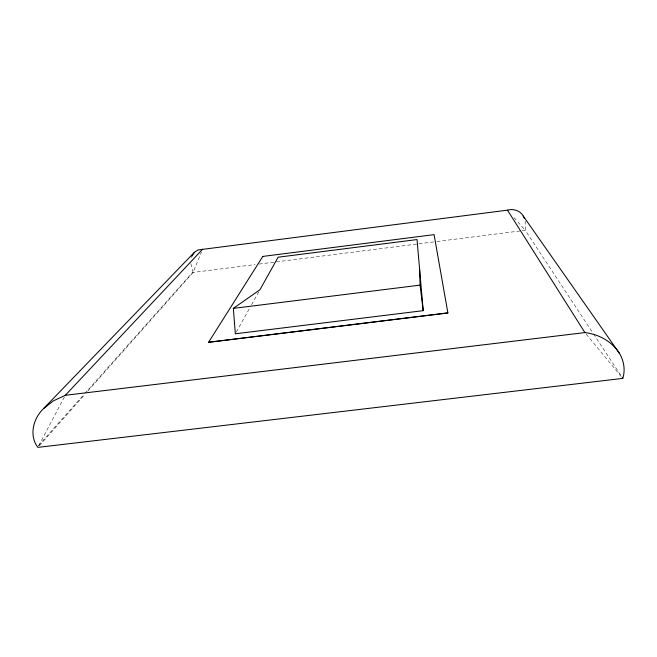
<?xml version="1.0" encoding="UTF-8"?>
<svg xmlns="http://www.w3.org/2000/svg" width="657" height="657" viewBox="0 0 657 657"><rect width="100%" height="100%" fill="white"/><g stroke="black" fill="none" stroke-linecap="round" stroke-linejoin="round"><path stroke-width="0.49" stroke-dasharray="3.29 2.46" d="M191.466 257.651L191.943 256.099M87.71 391.211L193.109 272.425L201.518 251.976M38.804 445.586L64.345 397.107M236.331 332.015L249.611 308.248M251.574 304.725L258.948 291.519M39.428 445.618L84.983 394.274M38.344 445.75L84.039 394.389M84.72 393.625L192.485 272.507L255.064 264.574M259.129 264.057L275.382 261.995M276.4 261.864L435.87 241.645M436.88 241.513L521.19 230.821M522.2 230.697L525.247 230.311L592.918 333.033M514.07 217.623L525.247 230.311L525.198 221.154M586.216 334.167L621.497 376.822M593.485 333.887L621.678 376.691M193.109 272.425L190.9 263.72"/><path stroke-width="0.99" d="M622.803 378.399C625.48 370.014 623.904 360.742 619.387 353.285L523.251 216.054C520.204 210.61 513.314 208.425 507.483 210.158L198.069 249.939L194.406 252.313L43.518 408.638C33.293 418.337 28.752 435.451 37.86 447.384L622.803 378.399L622.245 377.545M191.943 256.099L194.406 252.313M43.518 408.638L53.406 400.844L65.289 395.309L202.668 249.192M233.325 308.379L259.934 289.762L278.125 257.207L417.031 239.559L423.207 310.662L235.346 333.781L233.325 308.379L420.078 285.13L419.651 269.74M208.606 342.231L447.877 312.863M65.289 395.309L584.911 332.582C598.617 334.191 611.979 341.41 619.387 353.285M507.483 210.158L584.911 332.582M523.251 216.054L524.409 218.469M420.078 285.13L423.207 310.662M262.784 256.427L208.532 342.346L447.893 312.97L434.072 234.639L262.784 256.427"/></g></svg>
